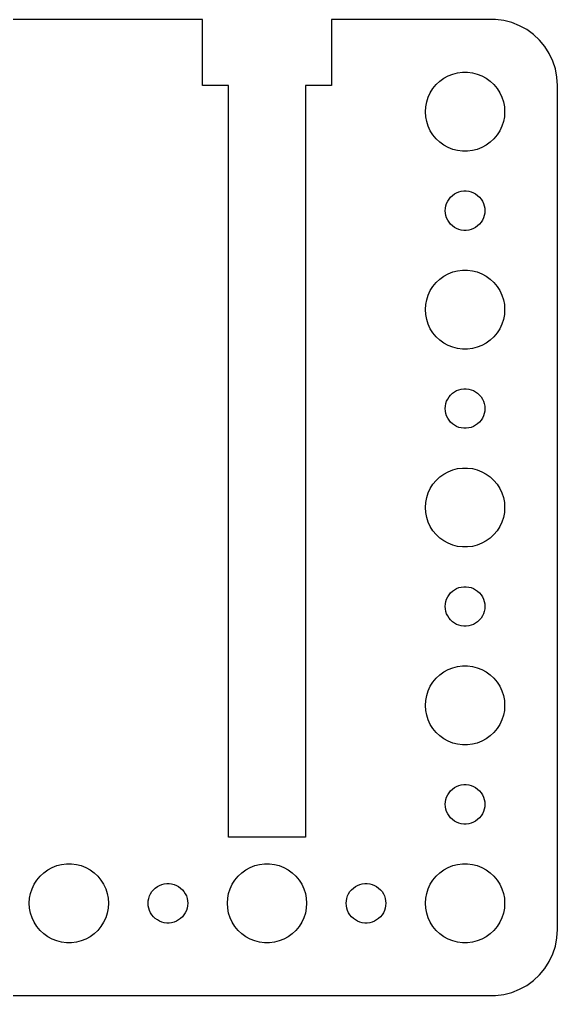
# Model space of a CAD drawing. Header units: metres. Extents: x -37 to 37, y 467 to 961.
# Drawn here: x -3.7 to 37, y 887 to 961 of the extents above; entities that cross this region are included whole.
import ezdxf

# ---------------------------------------------------------------- set-up
doc = ezdxf.new("R2010")
doc.units = ezdxf.units.M

msp = doc.modelspace()

# ---------------------------------------------------------------- linework, layer by layer
for p, q in [((10.1099, 960.99), (-6.5, 960.99)), ((10.1099, 956), (10.1099, 960.99)), ((32.3139, 960.99), (19.8901, 960.99)), ((19.8901, 960.99), (19.8901, 956)), ((32.9369, 960.911), (32.3139, 960.99)), ((33.5451, 960.755), (32.9369, 960.911)), ((34.1289, 960.524), (33.5451, 960.755)), ((34.6791, 960.222), (34.1289, 960.524)), ((35.1871, 959.853), (34.6791, 960.222)), ((35.6448, 959.423), (35.1871, 959.853)), ((36.0451, 958.939), (35.6448, 959.423)), ((36.3815, 958.409), (36.0451, 958.939)), ((36.6489, 957.841), (36.3815, 958.409)), ((36.8429, 957.243), (36.6489, 957.841)), ((28.3925, 956.533), (28.7227, 956.714)), ((28.7227, 956.714), (29.0729, 956.853)), ((29.0729, 956.853), (29.4379, 956.947)), ((29.4379, 956.947), (29.8116, 956.994)), ((29.8116, 956.994), (30.1884, 956.994)), ((30.1884, 956.994), (30.5621, 956.947)), ((30.5621, 956.947), (30.927, 956.853)), ((30.927, 956.853), (31.2773, 956.714)), ((31.2773, 956.714), (31.6075, 956.533)), ((36.9606, 956.627), (36.8429, 957.243)), ((37, 956), (36.9606, 956.627)), ((12.0814, 956), (10.1099, 956)), ((12.0814, 899), (12.0814, 956)), ((19.8901, 956), (17.9186, 956)), ((17.9186, 956), (17.9186, 899)), ((27.5729, 955.763), (27.8131, 956.054)), ((27.8131, 956.054), (28.0877, 956.312)), ((28.0877, 956.312), (28.3925, 956.533)), ((31.6075, 956.533), (31.9123, 956.312)), ((31.9123, 956.312), (32.1869, 956.054)), ((32.1869, 956.054), (32.427, 955.763)), ((37, 892), (37, 956)), ((27.0942, 954.746), (27.2107, 955.104)), ((27.2107, 955.104), (27.3711, 955.445)), ((27.3711, 955.445), (27.5729, 955.763)), ((32.427, 955.763), (32.6289, 955.445)), ((32.6289, 955.445), (32.7893, 955.104)), ((32.7893, 955.104), (32.9057, 954.746)), ((27, 954), (27.0237, 954.376)), ((27.0237, 954.376), (27.0942, 954.746)), ((32.9057, 954.746), (32.9763, 954.376)), ((32.9763, 954.376), (33, 954)), ((27.0237, 953.624), (27, 954)), ((27.0942, 953.254), (27.0237, 953.624)), ((32.9763, 953.624), (32.9057, 953.254)), ((33, 954), (32.9763, 953.624)), ((27.2107, 952.896), (27.0942, 953.254)), ((27.3711, 952.555), (27.2107, 952.896)), ((32.7893, 952.896), (32.6289, 952.555)), ((32.9057, 953.254), (32.7893, 952.896)), ((27.5729, 952.237), (27.3711, 952.555)), ((27.8131, 951.946), (27.5729, 952.237)), ((32.427, 952.237), (32.1869, 951.946)), ((32.6289, 952.555), (32.427, 952.237)), ((28.0877, 951.688), (27.8131, 951.946)), ((28.3925, 951.467), (28.0877, 951.688)), ((28.7227, 951.286), (28.3925, 951.467)), ((31.6075, 951.467), (31.2773, 951.286)), ((31.9123, 951.688), (31.6075, 951.467)), ((32.1869, 951.946), (31.9123, 951.688)), ((29.0729, 951.147), (28.7227, 951.286)), ((29.4379, 951.053), (29.0729, 951.147)), ((29.8116, 951.006), (29.4379, 951.053)), ((30.1884, 951.006), (29.8116, 951.006)), ((30.5621, 951.053), (30.1884, 951.006)), ((30.927, 951.147), (30.5621, 951.053)), ((31.2773, 951.286), (30.927, 951.147)), ((29.0439, 947.656), (29.1963, 947.766)), ((29.1963, 947.766), (29.3613, 947.857)), ((29.3613, 947.857), (29.5365, 947.927)), ((29.5365, 947.927), (29.7189, 947.973)), ((29.7189, 947.973), (29.9058, 947.997)), ((29.9058, 947.997), (30.0942, 947.997)), ((30.0942, 947.997), (30.2811, 947.973)), ((30.2811, 947.973), (30.4635, 947.927)), ((30.4635, 947.927), (30.6387, 947.857)), ((30.6387, 947.857), (30.8037, 947.766)), ((30.8037, 947.766), (30.9561, 947.656)), ((28.5471, 946.873), (28.6053, 947.052)), ((28.6053, 947.052), (28.6855, 947.223)), ((28.6855, 947.223), (28.7865, 947.382)), ((28.7865, 947.382), (28.9065, 947.527)), ((28.9065, 947.527), (29.0439, 947.656)), ((30.9561, 947.656), (31.0934, 947.527)), ((31.0934, 947.527), (31.2135, 947.382)), ((31.2135, 947.382), (31.3145, 947.223)), ((31.3145, 947.223), (31.3947, 947.052)), ((31.3947, 947.052), (31.4529, 946.873)), ((28.5, 946.5), (28.5118, 946.688)), ((28.5118, 946.312), (28.5, 946.5)), ((28.5118, 946.688), (28.5471, 946.873)), ((28.5471, 946.127), (28.5118, 946.312)), ((31.4529, 946.873), (31.4882, 946.688)), ((31.4882, 946.312), (31.4529, 946.127)), ((31.4882, 946.688), (31.5, 946.5)), ((31.5, 946.5), (31.4882, 946.312)), ((28.6053, 945.948), (28.5471, 946.127)), ((28.6855, 945.777), (28.6053, 945.948)), ((28.7865, 945.618), (28.6855, 945.777)), ((28.9065, 945.473), (28.7865, 945.618)), ((29.0439, 945.344), (28.9065, 945.473)), ((31.0934, 945.473), (30.9561, 945.344)), ((31.2135, 945.618), (31.0934, 945.473)), ((31.3145, 945.777), (31.2135, 945.618)), ((31.3947, 945.948), (31.3145, 945.777)), ((31.4529, 946.127), (31.3947, 945.948)), ((29.1963, 945.234), (29.0439, 945.344)), ((29.3613, 945.143), (29.1963, 945.234)), ((29.5365, 945.073), (29.3613, 945.143)), ((29.7189, 945.027), (29.5365, 945.073)), ((29.9058, 945.003), (29.7189, 945.027)), ((30.0942, 945.003), (29.9058, 945.003)), ((30.2811, 945.027), (30.0942, 945.003)), ((30.4635, 945.073), (30.2811, 945.027)), ((30.6387, 945.143), (30.4635, 945.073)), ((30.8037, 945.234), (30.6387, 945.143)), ((30.9561, 945.344), (30.8037, 945.234)), ((28.7227, 941.714), (29.0729, 941.853)), ((29.0729, 941.853), (29.4379, 941.947)), ((29.4379, 941.947), (29.8116, 941.994)), ((29.8116, 941.994), (30.1884, 941.994)), ((30.1884, 941.994), (30.5621, 941.947)), ((30.5621, 941.947), (30.927, 941.853)), ((30.927, 941.853), (31.2773, 941.714)), ((27.5729, 940.763), (27.8131, 941.054)), ((27.8131, 941.054), (28.0877, 941.312)), ((28.0877, 941.312), (28.3925, 941.533)), ((28.3925, 941.533), (28.7227, 941.714)), ((31.2773, 941.714), (31.6075, 941.533)), ((31.6075, 941.533), (31.9123, 941.312)), ((31.9123, 941.312), (32.1869, 941.054)), ((32.1869, 941.054), (32.427, 940.763)), ((27.2107, 940.104), (27.3711, 940.445)), ((27.3711, 940.445), (27.5729, 940.763)), ((32.427, 940.763), (32.6289, 940.445)), ((32.6289, 940.445), (32.7893, 940.104)), ((27.0237, 939.376), (27.0942, 939.746)), ((27.0942, 939.746), (27.2107, 940.104)), ((32.7893, 940.104), (32.9057, 939.746)), ((32.9057, 939.746), (32.9763, 939.376)), ((27, 939), (27.0237, 939.376)), ((27.0237, 938.624), (27, 939)), ((32.9763, 939.376), (33, 939)), ((33, 939), (32.9763, 938.624)), ((27.0942, 938.254), (27.0237, 938.624)), ((27.2107, 937.896), (27.0942, 938.254)), ((32.9057, 938.254), (32.7893, 937.896)), ((32.9763, 938.624), (32.9057, 938.254)), ((27.3711, 937.555), (27.2107, 937.896)), ((27.5729, 937.237), (27.3711, 937.555)), ((32.6289, 937.555), (32.427, 937.237)), ((32.7893, 937.896), (32.6289, 937.555)), ((27.8131, 936.946), (27.5729, 937.237)), ((28.0877, 936.688), (27.8131, 936.946)), ((28.3925, 936.467), (28.0877, 936.688)), ((31.9123, 936.688), (31.6075, 936.467)), ((32.1869, 936.946), (31.9123, 936.688)), ((32.427, 937.237), (32.1869, 936.946)), ((28.7227, 936.286), (28.3925, 936.467)), ((29.0729, 936.147), (28.7227, 936.286)), ((29.4379, 936.053), (29.0729, 936.147)), ((29.8116, 936.006), (29.4379, 936.053)), ((30.1884, 936.006), (29.8116, 936.006)), ((30.5621, 936.053), (30.1884, 936.006)), ((30.927, 936.147), (30.5621, 936.053)), ((31.2773, 936.286), (30.927, 936.147)), ((31.6075, 936.467), (31.2773, 936.286)), ((29.3613, 932.857), (29.5365, 932.927)), ((29.5365, 932.927), (29.7189, 932.973)), ((29.7189, 932.973), (29.9058, 932.997)), ((29.9058, 932.997), (30.0942, 932.997)), ((30.0942, 932.997), (30.2811, 932.973)), ((30.2811, 932.973), (30.4635, 932.927)), ((30.4635, 932.927), (30.6387, 932.857)), ((28.6053, 932.052), (28.6855, 932.223)), ((28.6855, 932.223), (28.7865, 932.382)), ((28.7865, 932.382), (28.9065, 932.527)), ((28.9065, 932.527), (29.0439, 932.656)), ((29.0439, 932.656), (29.1963, 932.766)), ((29.1963, 932.766), (29.3613, 932.857)), ((30.6387, 932.857), (30.8037, 932.766)), ((30.8037, 932.766), (30.9561, 932.656)), ((30.9561, 932.656), (31.0934, 932.527)), ((31.0934, 932.527), (31.2135, 932.382)), ((31.2135, 932.382), (31.3145, 932.223)), ((31.3145, 932.223), (31.3947, 932.052)), ((28.5, 931.5), (28.5118, 931.688)), ((28.5118, 931.312), (28.5, 931.5)), ((28.5118, 931.688), (28.5471, 931.873)), ((28.5471, 931.873), (28.6053, 932.052)), ((31.3947, 932.052), (31.4529, 931.873)), ((31.4529, 931.873), (31.4882, 931.688)), ((31.4882, 931.688), (31.5, 931.5)), ((31.5, 931.5), (31.4882, 931.312)), ((28.5471, 931.127), (28.5118, 931.312)), ((28.6053, 930.948), (28.5471, 931.127)), ((28.6855, 930.777), (28.6053, 930.948)), ((28.7865, 930.618), (28.6855, 930.777)), ((31.3145, 930.777), (31.2135, 930.618)), ((31.3947, 930.948), (31.3145, 930.777)), ((31.4529, 931.127), (31.3947, 930.948)), ((31.4882, 931.312), (31.4529, 931.127)), ((28.9065, 930.473), (28.7865, 930.618)), ((29.0439, 930.344), (28.9065, 930.473)), ((29.1963, 930.234), (29.0439, 930.344)), ((29.3613, 930.143), (29.1963, 930.234)), ((29.5365, 930.073), (29.3613, 930.143)), ((29.7189, 930.027), (29.5365, 930.073)), ((29.9058, 930.003), (29.7189, 930.027)), ((30.0942, 930.003), (29.9058, 930.003)), ((30.2811, 930.027), (30.0942, 930.003)), ((30.4635, 930.073), (30.2811, 930.027)), ((30.6387, 930.143), (30.4635, 930.073)), ((30.8037, 930.234), (30.6387, 930.143)), ((30.9561, 930.344), (30.8037, 930.234)), ((31.0934, 930.473), (30.9561, 930.344)), ((31.2135, 930.618), (31.0934, 930.473)), ((29.4379, 926.947), (29.8116, 926.994)), ((29.8116, 926.994), (30.1884, 926.994)), ((30.1884, 926.994), (30.5621, 926.947)), ((27.8131, 926.054), (28.0877, 926.312)), ((28.0877, 926.312), (28.3925, 926.533)), ((28.3925, 926.533), (28.7227, 926.714)), ((28.7227, 926.714), (29.0729, 926.853)), ((29.0729, 926.853), (29.4379, 926.947)), ((30.5621, 926.947), (30.927, 926.853)), ((30.927, 926.853), (31.2773, 926.714)), ((31.2773, 926.714), (31.6075, 926.533)), ((31.6075, 926.533), (31.9123, 926.312)), ((31.9123, 926.312), (32.1869, 926.054)), ((27.3711, 925.445), (27.5729, 925.763)), ((27.5729, 925.763), (27.8131, 926.054)), ((32.1869, 926.054), (32.427, 925.763)), ((32.427, 925.763), (32.6289, 925.445)), ((27.0942, 924.746), (27.2107, 925.104)), ((27.2107, 925.104), (27.3711, 925.445)), ((32.6289, 925.445), (32.7893, 925.104)), ((32.7893, 925.104), (32.9057, 924.746)), ((27, 924), (27.0237, 924.376)), ((27.0237, 924.376), (27.0942, 924.746)), ((32.9057, 924.746), (32.9763, 924.376)), ((32.9763, 924.376), (33, 924)), ((27.0237, 923.624), (27, 924)), ((27.0942, 923.254), (27.0237, 923.624)), ((32.9763, 923.624), (32.9057, 923.254)), ((33, 924), (32.9763, 923.624)), ((27.2107, 922.896), (27.0942, 923.254)), ((27.3711, 922.555), (27.2107, 922.896)), ((27.5729, 922.237), (27.3711, 922.555)), ((32.6289, 922.555), (32.427, 922.237)), ((32.7893, 922.896), (32.6289, 922.555)), ((32.9057, 923.254), (32.7893, 922.896)), ((27.8131, 921.946), (27.5729, 922.237)), ((28.0877, 921.688), (27.8131, 921.946)), ((32.1869, 921.946), (31.9123, 921.688)), ((32.427, 922.237), (32.1869, 921.946)), ((28.3925, 921.467), (28.0877, 921.688)), ((28.7227, 921.286), (28.3925, 921.467)), ((29.0729, 921.147), (28.7227, 921.286)), ((29.4379, 921.053), (29.0729, 921.147)), ((29.8116, 921.006), (29.4379, 921.053)), ((30.5621, 921.053), (30.1884, 921.006)), ((30.927, 921.147), (30.5621, 921.053)), ((31.2773, 921.286), (30.927, 921.147)), ((31.6075, 921.467), (31.2773, 921.286)), ((31.9123, 921.688), (31.6075, 921.467)), ((30.1884, 921.006), (29.8116, 921.006)), ((28.6855, 917.223), (28.7865, 917.382)), ((28.7865, 917.382), (28.9065, 917.527)), ((28.9065, 917.527), (29.0439, 917.656)), ((29.0439, 917.656), (29.1963, 917.766)), ((29.1963, 917.766), (29.3613, 917.857)), ((29.3613, 917.857), (29.5365, 917.927)), ((29.5365, 917.927), (29.7189, 917.973)), ((29.7189, 917.973), (29.9058, 917.997)), ((29.9058, 917.997), (30.0942, 917.997)), ((30.0942, 917.997), (30.2811, 917.973)), ((30.2811, 917.973), (30.4635, 917.927)), ((30.4635, 917.927), (30.6387, 917.857)), ((30.6387, 917.857), (30.8037, 917.766)), ((30.8037, 917.766), (30.9561, 917.656)), ((30.9561, 917.656), (31.0934, 917.527)), ((31.0934, 917.527), (31.2135, 917.382)), ((31.2135, 917.382), (31.3145, 917.223)), ((28.5, 916.5), (28.5118, 916.688)), ((28.5118, 916.688), (28.5471, 916.873)), ((28.5471, 916.873), (28.6053, 917.052)), ((28.6053, 917.052), (28.6855, 917.223)), ((31.3145, 917.223), (31.3947, 917.052)), ((31.3947, 917.052), (31.4529, 916.873)), ((31.4529, 916.873), (31.4882, 916.688)), ((31.4882, 916.688), (31.5, 916.5)), ((28.5118, 916.312), (28.5, 916.5)), ((28.5471, 916.127), (28.5118, 916.312)), ((28.6053, 915.948), (28.5471, 916.127)), ((28.6855, 915.777), (28.6053, 915.948)), ((31.3947, 915.948), (31.3145, 915.777)), ((31.4529, 916.127), (31.3947, 915.948)), ((31.4882, 916.312), (31.4529, 916.127)), ((31.5, 916.5), (31.4882, 916.312)), ((28.7865, 915.618), (28.6855, 915.777)), ((28.9065, 915.473), (28.7865, 915.618)), ((29.0439, 915.344), (28.9065, 915.473)), ((29.1963, 915.234), (29.0439, 915.344)), ((29.3613, 915.143), (29.1963, 915.234)), ((29.5365, 915.073), (29.3613, 915.143)), ((30.6387, 915.143), (30.4635, 915.073)), ((30.8037, 915.234), (30.6387, 915.143)), ((30.9561, 915.344), (30.8037, 915.234)), ((31.0934, 915.473), (30.9561, 915.344)), ((31.2135, 915.618), (31.0934, 915.473)), ((31.3145, 915.777), (31.2135, 915.618)), ((29.7189, 915.027), (29.5365, 915.073)), ((29.9058, 915.003), (29.7189, 915.027)), ((30.0942, 915.003), (29.9058, 915.003)), ((30.2811, 915.027), (30.0942, 915.003)), ((30.4635, 915.073), (30.2811, 915.027)), ((28.0877, 911.312), (28.3925, 911.533)), ((28.3925, 911.533), (28.7227, 911.714)), ((28.7227, 911.714), (29.0729, 911.853)), ((29.0729, 911.853), (29.4379, 911.947)), ((29.4379, 911.947), (29.8116, 911.994)), ((29.8116, 911.994), (30.1884, 911.994)), ((30.1884, 911.994), (30.5621, 911.947)), ((30.5621, 911.947), (30.927, 911.853)), ((30.927, 911.853), (31.2773, 911.714)), ((31.2773, 911.714), (31.6075, 911.533)), ((31.6075, 911.533), (31.9123, 911.312)), ((27.3711, 910.445), (27.5729, 910.763)), ((27.5729, 910.763), (27.8131, 911.054)), ((27.8131, 911.054), (28.0877, 911.312)), ((31.9123, 911.312), (32.1869, 911.054)), ((32.1869, 911.054), (32.427, 910.763)), ((32.427, 910.763), (32.6289, 910.445)), ((27.0942, 909.746), (27.2107, 910.104)), ((27.2107, 910.104), (27.3711, 910.445)), ((32.6289, 910.445), (32.7893, 910.104)), ((32.7893, 910.104), (32.9057, 909.746)), ((27, 909), (27.0237, 909.376)), ((27.0237, 909.376), (27.0942, 909.746)), ((32.9057, 909.746), (32.9763, 909.376)), ((32.9763, 909.376), (33, 909)), ((27.0237, 908.624), (27, 909)), ((27.0942, 908.254), (27.0237, 908.624)), ((32.9763, 908.624), (32.9057, 908.254)), ((33, 909), (32.9763, 908.624)), ((27.2107, 907.896), (27.0942, 908.254)), ((27.3711, 907.555), (27.2107, 907.896)), ((32.7893, 907.896), (32.6289, 907.555)), ((32.9057, 908.254), (32.7893, 907.896)), ((27.5729, 907.237), (27.3711, 907.555)), ((27.8131, 906.946), (27.5729, 907.237)), ((32.427, 907.237), (32.1869, 906.946)), ((32.6289, 907.555), (32.427, 907.237)), ((28.0877, 906.688), (27.8131, 906.946)), ((28.3925, 906.467), (28.0877, 906.688)), ((28.7227, 906.286), (28.3925, 906.467)), ((29.0729, 906.147), (28.7227, 906.286)), ((31.2773, 906.286), (30.927, 906.147)), ((31.6075, 906.467), (31.2773, 906.286)), ((31.9123, 906.688), (31.6075, 906.467)), ((32.1869, 906.946), (31.9123, 906.688)), ((29.4379, 906.053), (29.0729, 906.147)), ((29.8116, 906.006), (29.4379, 906.053)), ((30.1884, 906.006), (29.8116, 906.006)), ((30.5621, 906.053), (30.1884, 906.006)), ((30.927, 906.147), (30.5621, 906.053)), ((28.9065, 902.527), (29.0439, 902.656)), ((29.0439, 902.656), (29.1963, 902.766)), ((29.1963, 902.766), (29.3613, 902.857)), ((29.3613, 902.857), (29.5365, 902.927)), ((29.5365, 902.927), (29.7189, 902.973)), ((29.7189, 902.973), (29.9058, 902.997)), ((29.9058, 902.997), (30.0942, 902.997)), ((30.0942, 902.997), (30.2811, 902.973)), ((30.2811, 902.973), (30.4635, 902.927)), ((30.4635, 902.927), (30.6387, 902.857)), ((30.6387, 902.857), (30.8037, 902.766)), ((30.8037, 902.766), (30.9561, 902.656)), ((30.9561, 902.656), (31.0934, 902.527)), ((28.5118, 901.688), (28.5471, 901.873)), ((28.5471, 901.873), (28.6053, 902.052)), ((28.6053, 902.052), (28.6855, 902.223)), ((28.6855, 902.223), (28.7865, 902.382)), ((28.7865, 902.382), (28.9065, 902.527)), ((31.0934, 902.527), (31.2135, 902.382)), ((31.2135, 902.382), (31.3145, 902.223)), ((31.3145, 902.223), (31.3947, 902.052)), ((31.3947, 902.052), (31.4529, 901.873)), ((31.4529, 901.873), (31.4882, 901.688)), ((28.5, 901.5), (28.5118, 901.688)), ((28.5118, 901.312), (28.5, 901.5)), ((28.5471, 901.127), (28.5118, 901.312)), ((28.6053, 900.948), (28.5471, 901.127)), ((31.4529, 901.127), (31.3947, 900.948)), ((31.4882, 901.312), (31.4529, 901.127)), ((31.4882, 901.688), (31.5, 901.5)), ((31.5, 901.5), (31.4882, 901.312)), ((28.6855, 900.777), (28.6053, 900.948)), ((28.7865, 900.618), (28.6855, 900.777)), ((28.9065, 900.473), (28.7865, 900.618)), ((29.0439, 900.344), (28.9065, 900.473)), ((29.1963, 900.234), (29.0439, 900.344)), ((30.9561, 900.344), (30.8037, 900.234)), ((31.0934, 900.473), (30.9561, 900.344)), ((31.2135, 900.618), (31.0934, 900.473)), ((31.3145, 900.777), (31.2135, 900.618)), ((31.3947, 900.948), (31.3145, 900.777)), ((29.3613, 900.143), (29.1963, 900.234)), ((29.5365, 900.073), (29.3613, 900.143)), ((29.7189, 900.027), (29.5365, 900.073)), ((29.9058, 900.003), (29.7189, 900.027)), ((30.0942, 900.003), (29.9058, 900.003)), ((30.2811, 900.027), (30.0942, 900.003)), ((30.4635, 900.073), (30.2811, 900.027)), ((30.6387, 900.143), (30.4635, 900.073)), ((30.8037, 900.234), (30.6387, 900.143)), ((17.9186, 899), (12.0814, 899)), ((-1.60747, 896.533), (-1.27733, 896.714)), ((-1.27733, 896.714), (-0.92705, 896.853)), ((-0.92705, 896.853), (-0.56213, 896.947)), ((-0.56213, 896.947), (-0.18837, 896.994)), ((-0.18837, 896.994), (0.18837, 896.994)), ((0.18837, 896.994), (0.56213, 896.947)), ((0.56213, 896.947), (0.92705, 896.853)), ((0.92705, 896.853), (1.27733, 896.714)), ((1.27733, 896.714), (1.60747, 896.533)), ((13.3925, 896.533), (13.7227, 896.714)), ((13.7227, 896.714), (14.0729, 896.853)), ((14.0729, 896.853), (14.4379, 896.947)), ((14.4379, 896.947), (14.8116, 896.994)), ((14.8116, 896.994), (15.1884, 896.994)), ((15.1884, 896.994), (15.5621, 896.947)), ((15.5621, 896.947), (15.927, 896.853)), ((15.927, 896.853), (16.2773, 896.714)), ((16.2773, 896.714), (16.6075, 896.533)), ((28.3925, 896.533), (28.7227, 896.714)), ((28.7227, 896.714), (29.0729, 896.853)), ((29.0729, 896.853), (29.4379, 896.947)), ((29.4379, 896.947), (29.8116, 896.994)), ((29.8116, 896.994), (30.1884, 896.994)), ((30.1884, 896.994), (30.5621, 896.947)), ((30.5621, 896.947), (30.927, 896.853)), ((30.927, 896.853), (31.2773, 896.714)), ((31.2773, 896.714), (31.6075, 896.533)), ((-2.42705, 895.763), (-2.1869, 896.054)), ((-2.1869, 896.054), (-1.91226, 896.312)), ((-1.91226, 896.312), (-1.60747, 896.533)), ((1.60747, 896.533), (1.91226, 896.312)), ((1.91226, 896.312), (2.1869, 896.054)), ((2.1869, 896.054), (2.42705, 895.763)), ((12.5729, 895.763), (12.8131, 896.054)), ((12.8131, 896.054), (13.0877, 896.312)), ((13.0877, 896.312), (13.3925, 896.533)), ((16.6075, 896.533), (16.9123, 896.312)), ((16.9123, 896.312), (17.1869, 896.054)), ((17.1869, 896.054), (17.427, 895.763)), ((27.5729, 895.763), (27.8131, 896.054)), ((27.8131, 896.054), (28.0877, 896.312)), ((28.0877, 896.312), (28.3925, 896.533)), ((31.6075, 896.533), (31.9123, 896.312)), ((31.9123, 896.312), (32.1869, 896.054)), ((32.1869, 896.054), (32.427, 895.763)), ((-2.78932, 895.104), (-2.62891, 895.445)), ((-2.62891, 895.445), (-2.42705, 895.763)), ((2.42705, 895.763), (2.62891, 895.445)), ((2.62891, 895.445), (2.78932, 895.104)), ((6.54385, 895.156), (6.69626, 895.266)), ((6.69626, 895.266), (6.86133, 895.357)), ((6.86133, 895.357), (7.03647, 895.427)), ((7.03647, 895.427), (7.21892, 895.473)), ((7.21892, 895.473), (7.40581, 895.497)), ((7.40581, 895.497), (7.59418, 895.497)), ((7.59418, 895.497), (7.78107, 895.473)), ((7.78107, 895.473), (7.96352, 895.427)), ((7.96352, 895.427), (8.13866, 895.357)), ((8.13866, 895.357), (8.30373, 895.266)), ((8.30373, 895.266), (8.45613, 895.156)), ((12.2107, 895.104), (12.3711, 895.445)), ((12.3711, 895.445), (12.5729, 895.763)), ((17.427, 895.763), (17.6289, 895.445)), ((17.6289, 895.445), (17.7893, 895.104)), ((21.5439, 895.156), (21.6963, 895.266)), ((21.6963, 895.266), (21.8613, 895.357)), ((21.8613, 895.357), (22.0365, 895.427)), ((22.0365, 895.427), (22.2189, 895.473)), ((22.2189, 895.473), (22.4058, 895.497)), ((22.4058, 895.497), (22.5942, 895.497)), ((22.5942, 895.497), (22.7811, 895.473)), ((22.7811, 895.473), (22.9635, 895.427)), ((22.9635, 895.427), (23.1387, 895.357)), ((23.1387, 895.357), (23.3037, 895.266)), ((23.3037, 895.266), (23.4561, 895.156)), ((27.2107, 895.104), (27.3711, 895.445)), ((27.3711, 895.445), (27.5729, 895.763)), ((32.427, 895.763), (32.6289, 895.445)), ((32.6289, 895.445), (32.7893, 895.104)), ((-2.97633, 894.376), (-2.90575, 894.746)), ((-2.90575, 894.746), (-2.78932, 895.104)), ((2.78932, 895.104), (2.90575, 894.746)), ((2.90575, 894.746), (2.97633, 894.376)), ((6.04712, 894.373), (6.10533, 894.552)), ((6.10533, 894.552), (6.18553, 894.723)), ((6.18553, 894.723), (6.28647, 894.882)), ((6.28647, 894.882), (6.40654, 895.027)), ((6.40654, 895.027), (6.54385, 895.156)), ((8.45613, 895.156), (8.59344, 895.027)), ((8.59344, 895.027), (8.71352, 894.882)), ((8.71352, 894.882), (8.81445, 894.723)), ((8.81445, 894.723), (8.89465, 894.552)), ((8.89465, 894.552), (8.95287, 894.373)), ((12.0237, 894.376), (12.0942, 894.746)), ((12.0942, 894.746), (12.2107, 895.104)), ((17.7893, 895.104), (17.9057, 894.746)), ((17.9057, 894.746), (17.9763, 894.376)), ((21.0471, 894.373), (21.1053, 894.552)), ((21.1053, 894.552), (21.1855, 894.723)), ((21.1855, 894.723), (21.2865, 894.882)), ((21.2865, 894.882), (21.4065, 895.027)), ((21.4065, 895.027), (21.5439, 895.156)), ((23.4561, 895.156), (23.5934, 895.027)), ((23.5934, 895.027), (23.7135, 894.882)), ((23.7135, 894.882), (23.8145, 894.723)), ((23.8145, 894.723), (23.8947, 894.552)), ((23.8947, 894.552), (23.9529, 894.373)), ((27.0237, 894.376), (27.0942, 894.746)), ((27.0942, 894.746), (27.2107, 895.104)), ((32.7893, 895.104), (32.9057, 894.746)), ((32.9057, 894.746), (32.9763, 894.376)), ((-3, 894), (-2.97633, 894.376)), ((-2.97633, 893.624), (-3, 894)), ((2.97633, 894.376), (3, 894)), ((3, 894), (2.97633, 893.624)), ((6, 894), (6.01183, 894.188)), ((6.01183, 893.812), (6, 894)), ((6.01183, 894.188), (6.04712, 894.373)), ((6.04712, 893.627), (6.01183, 893.812)), ((8.95287, 894.373), (8.98816, 894.188)), ((8.98816, 893.812), (8.95287, 893.627)), ((8.98816, 894.188), (9, 894)), ((9, 894), (8.98816, 893.812)), ((12, 894), (12.0237, 894.376)), ((12.0237, 893.624), (12, 894)), ((17.9763, 894.376), (18, 894)), ((18, 894), (17.9763, 893.624)), ((21, 894), (21.0118, 894.188)), ((21.0118, 893.812), (21, 894)), ((21.0118, 894.188), (21.0471, 894.373)), ((21.0471, 893.627), (21.0118, 893.812)), ((23.9529, 894.373), (23.9882, 894.188)), ((23.9882, 893.812), (23.9529, 893.627)), ((23.9882, 894.188), (24, 894)), ((24, 894), (23.9882, 893.812)), ((27, 894), (27.0237, 894.376)), ((27.0237, 893.624), (27, 894)), ((32.9763, 894.376), (33, 894)), ((33, 894), (32.9763, 893.624)), ((-2.90575, 893.254), (-2.97633, 893.624)), ((-2.78932, 892.896), (-2.90575, 893.254)), ((2.90575, 893.254), (2.78932, 892.896)), ((2.97633, 893.624), (2.90575, 893.254)), ((6.10533, 893.448), (6.04712, 893.627)), ((6.18553, 893.277), (6.10533, 893.448)), ((6.28647, 893.118), (6.18553, 893.277)), ((6.40654, 892.973), (6.28647, 893.118)), ((6.54385, 892.844), (6.40654, 892.973)), ((8.59344, 892.973), (8.45613, 892.844)), ((8.71352, 893.118), (8.59344, 892.973)), ((8.81445, 893.277), (8.71352, 893.118)), ((8.89465, 893.448), (8.81445, 893.277)), ((8.95287, 893.627), (8.89465, 893.448)), ((12.0942, 893.254), (12.0237, 893.624)), ((12.2107, 892.896), (12.0942, 893.254)), ((17.9057, 893.254), (17.7893, 892.896)), ((17.9763, 893.624), (17.9057, 893.254)), ((21.1053, 893.448), (21.0471, 893.627)), ((21.1855, 893.277), (21.1053, 893.448)), ((21.2865, 893.118), (21.1855, 893.277)), ((21.4065, 892.973), (21.2865, 893.118)), ((21.5439, 892.844), (21.4065, 892.973)), ((23.5934, 892.973), (23.4561, 892.844)), ((23.7135, 893.118), (23.5934, 892.973)), ((23.8145, 893.277), (23.7135, 893.118)), ((23.8947, 893.448), (23.8145, 893.277)), ((23.9529, 893.627), (23.8947, 893.448)), ((27.0942, 893.254), (27.0237, 893.624)), ((27.2107, 892.896), (27.0942, 893.254)), ((32.9057, 893.254), (32.7893, 892.896)), ((32.9763, 893.624), (32.9057, 893.254)), ((-2.62891, 892.555), (-2.78932, 892.896)), ((-2.42705, 892.237), (-2.62891, 892.555)), ((-2.1869, 891.946), (-2.42705, 892.237)), ((2.42705, 892.237), (2.1869, 891.946)), ((2.62891, 892.555), (2.42705, 892.237)), ((2.78932, 892.896), (2.62891, 892.555)), ((6.69626, 892.734), (6.54385, 892.844)), ((6.86133, 892.643), (6.69626, 892.734)), ((7.03647, 892.573), (6.86133, 892.643)), ((7.21892, 892.527), (7.03647, 892.573)), ((7.40581, 892.503), (7.21892, 892.527)), ((7.59418, 892.503), (7.40581, 892.503)), ((7.78107, 892.527), (7.59418, 892.503)), ((7.96352, 892.573), (7.78107, 892.527)), ((8.13866, 892.643), (7.96352, 892.573)), ((8.30373, 892.734), (8.13866, 892.643)), ((8.45613, 892.844), (8.30373, 892.734)), ((12.3711, 892.555), (12.2107, 892.896)), ((12.5729, 892.237), (12.3711, 892.555)), ((12.8131, 891.946), (12.5729, 892.237)), ((17.427, 892.237), (17.1869, 891.946)), ((17.6289, 892.555), (17.427, 892.237)), ((17.7893, 892.896), (17.6289, 892.555)), ((21.6963, 892.734), (21.5439, 892.844)), ((21.8613, 892.643), (21.6963, 892.734)), ((22.0365, 892.573), (21.8613, 892.643)), ((22.2189, 892.527), (22.0365, 892.573)), ((22.4058, 892.503), (22.2189, 892.527)), ((22.5942, 892.503), (22.4058, 892.503)), ((22.7811, 892.527), (22.5942, 892.503)), ((22.9635, 892.573), (22.7811, 892.527)), ((23.1387, 892.643), (22.9635, 892.573)), ((23.3037, 892.734), (23.1387, 892.643)), ((23.4561, 892.844), (23.3037, 892.734)), ((27.3711, 892.555), (27.2107, 892.896)), ((27.5729, 892.237), (27.3711, 892.555)), ((27.8131, 891.946), (27.5729, 892.237)), ((32.427, 892.237), (32.1869, 891.946)), ((32.6289, 892.555), (32.427, 892.237)), ((32.7893, 892.896), (32.6289, 892.555)), ((-1.91226, 891.688), (-2.1869, 891.946)), ((-1.60747, 891.467), (-1.91226, 891.688)), ((-1.27733, 891.286), (-1.60747, 891.467)), ((1.60747, 891.467), (1.27733, 891.286)), ((1.91226, 891.688), (1.60747, 891.467)), ((2.1869, 891.946), (1.91226, 891.688)), ((13.0877, 891.688), (12.8131, 891.946)), ((13.3925, 891.467), (13.0877, 891.688)), ((13.7227, 891.286), (13.3925, 891.467)), ((16.6075, 891.467), (16.2773, 891.286)), ((16.9123, 891.688), (16.6075, 891.467)), ((17.1869, 891.946), (16.9123, 891.688)), ((28.0877, 891.688), (27.8131, 891.946)), ((28.3925, 891.467), (28.0877, 891.688)), ((28.7227, 891.286), (28.3925, 891.467)), ((31.6075, 891.467), (31.2773, 891.286)), ((31.9123, 891.688), (31.6075, 891.467)), ((32.1869, 891.946), (31.9123, 891.688)), ((36.9606, 891.373), (37, 892)), ((-0.92705, 891.147), (-1.27733, 891.286)), ((-0.56213, 891.053), (-0.92705, 891.147)), ((-0.18837, 891.006), (-0.56213, 891.053)), ((0.18837, 891.006), (-0.18837, 891.006)), ((0.56213, 891.053), (0.18837, 891.006)), ((0.92705, 891.147), (0.56213, 891.053)), ((1.27733, 891.286), (0.92705, 891.147)), ((14.0729, 891.147), (13.7227, 891.286)), ((14.4379, 891.053), (14.0729, 891.147)), ((14.8116, 891.006), (14.4379, 891.053)), ((15.1884, 891.006), (14.8116, 891.006)), ((15.5621, 891.053), (15.1884, 891.006)), ((15.927, 891.147), (15.5621, 891.053)), ((16.2773, 891.286), (15.927, 891.147)), ((29.0729, 891.147), (28.7227, 891.286)), ((29.4379, 891.053), (29.0729, 891.147)), ((29.8116, 891.006), (29.4379, 891.053)), ((30.1884, 891.006), (29.8116, 891.006)), ((30.5621, 891.053), (30.1884, 891.006)), ((30.927, 891.147), (30.5621, 891.053)), ((31.2773, 891.286), (30.927, 891.147)), ((36.6489, 890.159), (36.8429, 890.757)), ((36.8429, 890.757), (36.9606, 891.373)), ((36.3815, 889.591), (36.6489, 890.159)), ((36.0451, 889.061), (36.3815, 889.591)), ((35.1871, 888.147), (35.6448, 888.577)), ((35.6448, 888.577), (36.0451, 889.061)), ((34.1289, 887.476), (34.6791, 887.778)), ((34.6791, 887.778), (35.1871, 888.147)), ((32.3139, 887.01), (32.9369, 887.089)), ((32.9369, 887.089), (33.5451, 887.245)), ((33.5451, 887.245), (34.1289, 887.476)), ((-32.3139, 887.01), (32.3139, 887.01))]:
    msp.add_line(p, q)

doc.saveas('drawing.dxf')
